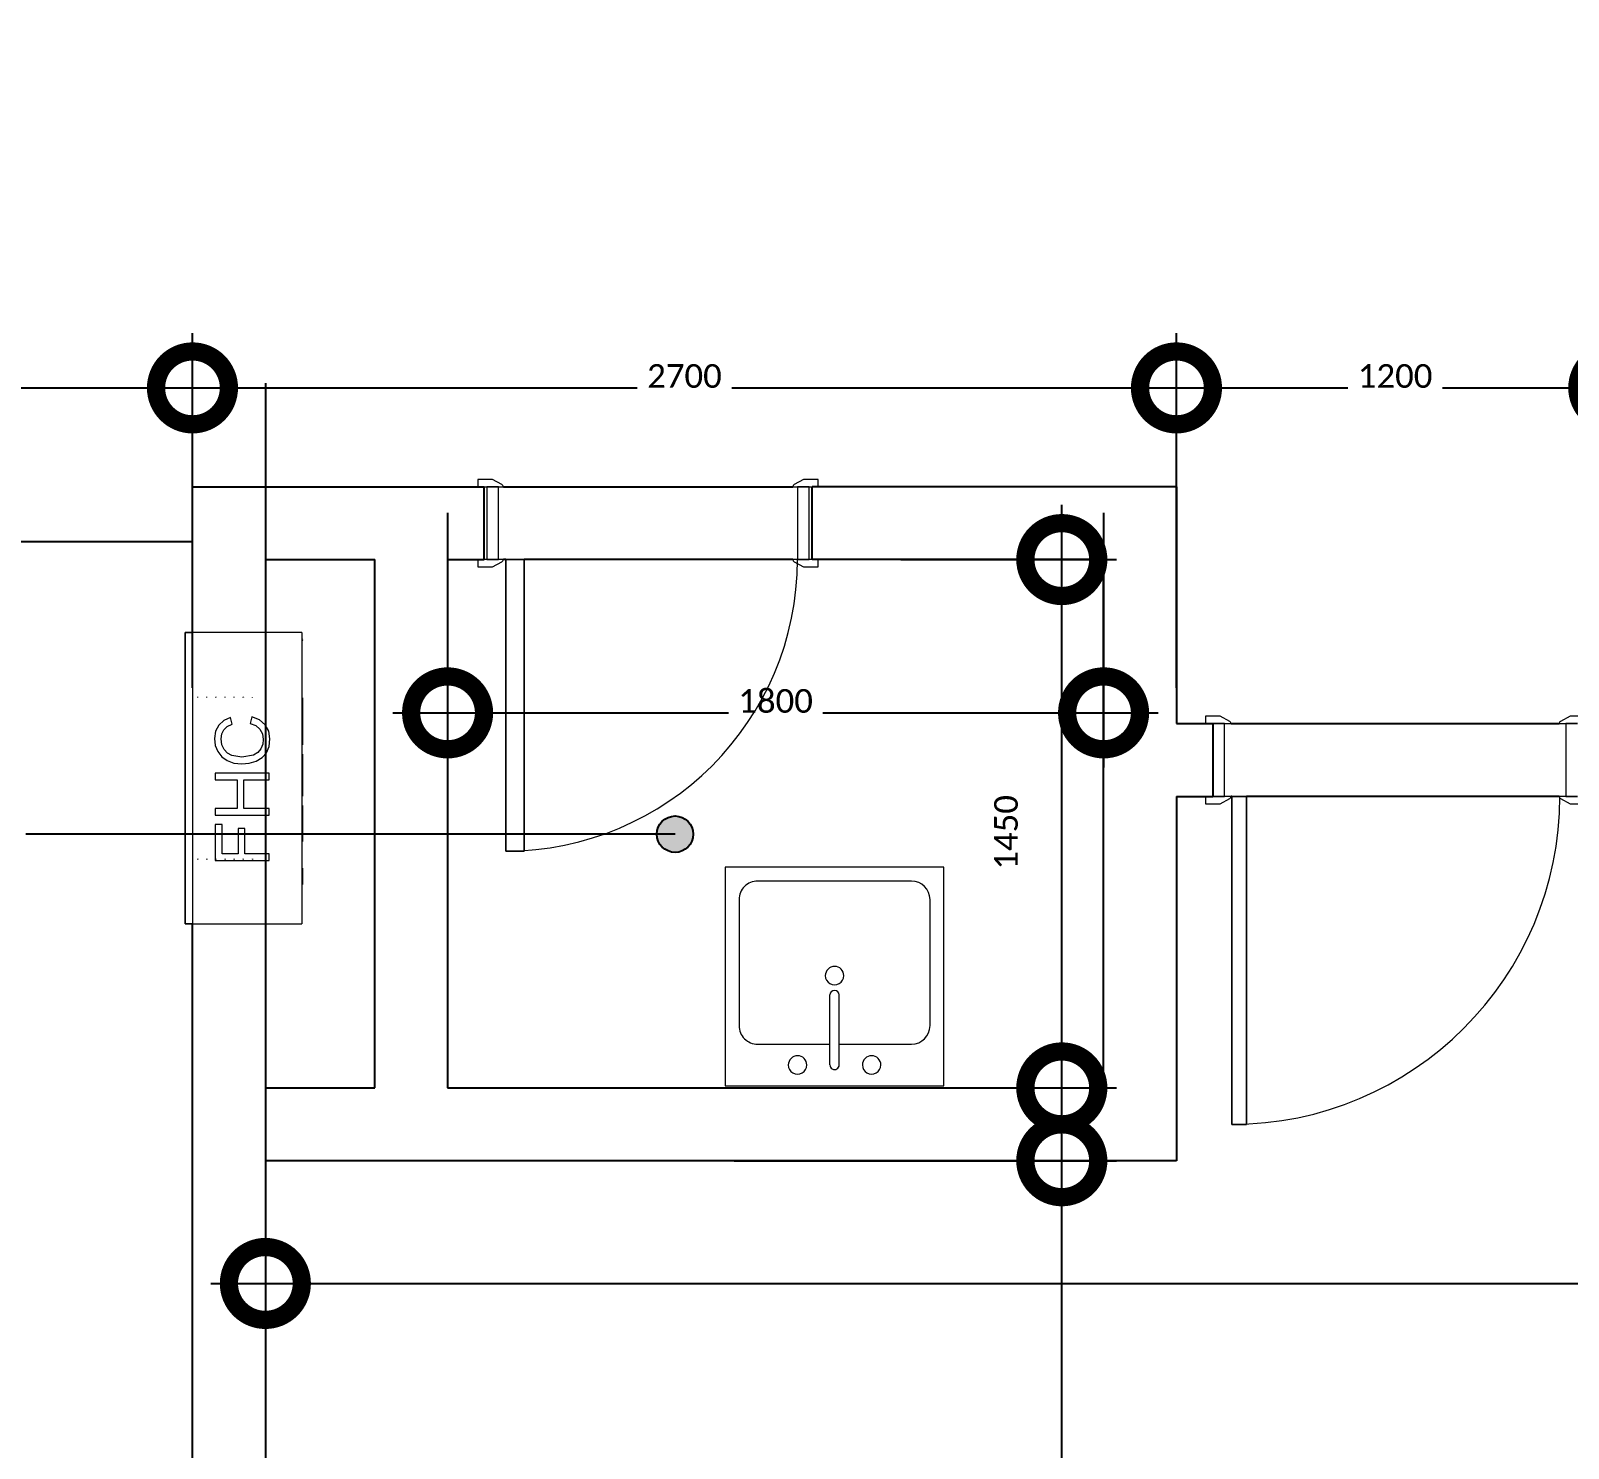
# Model space of a CAD drawing. Header units: metres. Extents: x 15.7 to 112.1, y 4.7 to 71.5.
# Drawn here: x 61.05 to 65.269, y 29.208 to 33.099 of the extents above; entities that cross this region are included whole.
import ezdxf

# ---------------------------------------------------------------- set-up
doc = ezdxf.new("R2010")
doc.units = ezdxf.units.M
doc.layers.get('0').update_dxf_attribs({"color": 3})
doc.layers.add('00', color=252, linetype='Continuous')
for name, color, linetype, lineweight in [('A-DIM', 7, 'Continuous', 5), ('A-DOOR', 5, 'Continuous', 5), ('A-FIXT', 1, 'Continuous', 9), ('M-EQPT', 1, 'Continuous', 9)]:
    doc.layers.add(name, color=color, linetype=linetype, lineweight=lineweight)
doc.styles.add('Calibri', font='calibri.ttf', dxfattribs={"height": 0.212639})
doc.dimstyles.new('ECG_Dimn-Detl-100', dxfattribs={"dimscale": 0.3048, "dimtxt": 0.25, "dimasz": 1.312336, "dimexe": 0.492126, "dimexo": 0.0625, "dimgap": 0, "dimtad": 1, "dimdec": 0, "dimlfac": 1000, "dimzin": 0, "dimdsep": 46, "dimtxsty": 'Calibri', "dimblk1": 'DOTSMALL', "dimblk2": 'DOTSMALL', "dimsah": 1, "dimcen": 0.09, "dimdle": 0.492126, "dimazin": 0, "dimtfac": 1, "dimtdec": 4, "dimtix": 1, "dimtmove": 0, "dimatfit": 3, "dimfxl": 0.492126, "dimfxlon": 1, "dimtvp": 1, "dimtolj": 1, "dimtzin": 0, "dimarcsym": 2})
doc.dimstyles.new('ECG_Dimn-Detl-100_1', dxfattribs={"dimscale": 0.3048, "dimtxt": 0.25, "dimasz": 1.312336, "dimexe": 0.492126, "dimexo": 0.0625, "dimgap": 0, "dimtad": 1, "dimdec": 0, "dimlfac": 1000, "dimzin": 0, "dimdsep": 46, "dimtxsty": 'Calibri', "dimblk1": 'DOTSMALL', "dimblk2": 'DOTSMALL', "dimsah": 1, "dimcen": 0.09, "dimdle": 0.492126, "dimazin": 0, "dimtfac": 1, "dimtdec": 4, "dimtix": 1, "dimtmove": 2, "dimatfit": 3, "dimfxl": 0.492126, "dimfxlon": 1, "dimtvp": 1, "dimtolj": 1, "dimtzin": 0, "dimarcsym": 2})

# ---------------------------------------------------------------- blocks, each defined once
blk = doc.blocks.new('ECG_Door_Single Leave-Cabient - 600x2100 _GCR_  mm-3097162-GROUND FLOOR PLAN')
at = {"layer": 'A-DOOR'}
for p, q in [((0.225, 0.38), (-0.26, 0.1)), ((-0.22, 0.1231), (0.225, 0.38)), ((0.25, 0.3367), (0.225, 0.38)), ((0.225, 0.38), (0.25, 0.3367)), ((-0.235, 0.0567), (0.25, 0.3367)), ((0.25, 0.3367), (-0.235, 0.0567)), ((-0.855, 0.0567), (-0.88, 0.1)), ((-0.277, 0.12), (-0.317, 0.12)), ((-0.317, 0.12), (-0.317, 0.1)), ((-0.3, 0.1), (-0.26, 0.1)), ((-0.26, 0.1), (-0.292, 0.1)), ((-0.292, 0.1), (-0.292, -0.1)), ((-0.251, 0.106), (-0.277, 0.12)), ((-0.26, 0.1), (-0.235, 0.0567)), ((-0.26, -0.1), (-0.26, 0.1)), ((0.247, 0.1), (0.3, 0.1)), ((0.277, 0.12), (0.251, 0.106)), ((0.26, 0.1), (0.26, -0.1)), ((0.292, 0.1), (0.26, 0.1)), ((0.317, 0.12), (0.277, 0.12)), ((0.292, -0.1), (0.292, 0.1)), ((0.317, 0.1), (0.317, 0.12)), ((-0.247, -0.1), (-0.3, -0.1)), ((-0.3, -0.12), (-0.277, -0.12)), ((-0.292, -0.1), (-0.26, -0.1)), ((-0.277, -0.12), (-0.251, -0.106)), ((0.3, -0.1), (0.247, -0.1)), ((0.251, -0.106), (0.277, -0.12)), ((0.26, -0.1), (0.292, -0.1)), ((0.277, -0.12), (0.3, -0.12))]:
    blk.add_line(p, q, dxfattribs=at)
for centre, radius, start, end in [((-0.3, 0.1), 0.595, 360, 28.0737), ((0.255, 0.099), 0.00806, 119.7449, 172.875), ((-0.255, -0.099), 0.00806, 299.7449, 352.875), ((0.255, -0.099), 0.00806, 187.125, 240.2551)]:
    blk.add_arc(centre, radius, start, end, dxfattribs=at)
blk = doc.blocks.new('ECG_ Door-Single Leaf-Gnrc - 1000x2200 mm-2062347-GROUND FLOOR PLAN')
at = {"layer": 'A-DOOR'}
for p, q in [((0.408, 1), (0.408, 0.1)), ((0.448, 1), (0.408, 1)), ((0.408, 0.1), (0.408, 1)), ((0.408, 1), (0.448, 1)), ((0.448, 0.1), (0.448, 1)), ((0.448, 1), (0.448, 0.1)), ((-0.48, 0.12), (-0.52, 0.12)), ((-0.52, 0.12), (-0.52, 0.1)), ((-0.5, 0.1), (-0.45, 0.1)), ((-0.468, 0.1), (-0.5, 0.1)), ((-0.454, 0.106), (-0.48, 0.12)), ((-0.468, -0.1), (-0.468, 0.1)), ((0.408, 0.1), (0.448, 0.1)), ((0.448, 0.1), (0.408, 0.1)), ((0.45, 0.1), (0.5, 0.1)), ((0.48, 0.12), (0.454, 0.106)), ((0.468, 0.1), (0.468, -0.1)), ((0.5, 0.1), (0.468, 0.1)), ((0.52, 0.12), (0.48, 0.12)), ((0.52, 0.1), (0.52, 0.12)), ((-0.52, -0.1), (-0.52, -0.12)), ((-0.52, -0.12), (-0.48, -0.12)), ((-0.45, -0.1), (-0.5, -0.1)), ((-0.5, -0.1), (-0.468, -0.1)), ((-0.48, -0.12), (-0.454, -0.106)), ((0.5, -0.1), (0.45, -0.1)), ((0.454, -0.106), (0.48, -0.12)), ((0.468, -0.1), (0.5, -0.1)), ((0.48, -0.12), (0.52, -0.12)), ((0.52, -0.12), (0.52, -0.1))]:
    blk.add_line(p, q, dxfattribs=at)
for centre, radius, start, end in [((0.448, 0.1), 0.9, 90, 180), ((-0.458, 0.099), 0.00806, 7.125, 60.2551), ((0.458, 0.099), 0.00806, 119.7449, 172.875), ((-0.458, -0.099), 0.00806, 299.7449, 352.875), ((0.458, -0.099), 0.00806, 187.125, 240.2551)]:
    blk.add_arc(centre, radius, start, end, dxfattribs=at)
blk = doc.blocks.new('ECG_Hose Reel Cabinet-New - ECG_Hose Reel Cabinet-New-2518880-GROUND FLOOR PLAN')
at = {"layer": 'M-EQPT'}
for p, q in [((-0.31, 0.02), (0.49, 0.02)), ((-0.31, 0), (-0.31, 0.02)), ((-0.31, 0.02), (-0.31, -0.3)), ((0.49, 0.02), (-0.31, 0.02)), ((0.49, 0), (-0.31, 0)), ((0.49, 0.02), (0.49, 0)), ((0.49, -0.3), (0.49, 0.02)), ((-0.1325, -0.0395), (-0.133, -0.0395)), ((-0.1328, -0.0146), (-0.1323, -0.0146)), ((-0.1328, -0.0396), (-0.1323, -0.0396)), ((-0.1318, -0.0145), (-0.1313, -0.0145)), ((-0.1318, -0.0395), (-0.1313, -0.0395)), ((-0.1318, -0.0395), (-0.1313, -0.0395)), ((0.3118, -0.0145), (0.3113, -0.0145)), ((0.3118, -0.0395), (0.3113, -0.0395)), ((0.3118, -0.0395), (0.3113, -0.0395)), ((0.3128, -0.0395), (0.3123, -0.0395)), ((0.3125, -0.0146), (0.313, -0.0146)), ((0.3125, -0.0396), (0.313, -0.0396)), ((-0.0367, -0.0627), (-0.1359, -0.0627)), ((-0.1359, -0.0627), (-0.1359, -0.2104)), ((-0.1325, -0.0645), (-0.133, -0.0645)), ((-0.1328, -0.0646), (-0.1323, -0.0646)), ((-0.1318, -0.0645), (-0.1313, -0.0645)), ((-0.1318, -0.0645), (-0.1313, -0.0645)), ((-0.1175, -0.1251), (-0.1175, -0.0812)), ((-0.1175, -0.0812), (-0.0367, -0.0812)), ((-0.0367, -0.0812), (-0.0367, -0.0627)), ((0.0071, -0.0627), (-0.0113, -0.0627)), ((-0.0113, -0.0627), (-0.0113, -0.2104)), ((0.0071, -0.1227), (0.0071, -0.0627)), ((0.1041, -0.0627), (0.0856, -0.0627)), ((0.0856, -0.0627), (0.0856, -0.1227)), ((0.1041, -0.2104), (0.1041, -0.0627)), ((0.1488, -0.0803), (0.1382, -0.0953)), ((0.1631, -0.0693), (0.1488, -0.0803)), ((0.18, -0.0627), (0.1631, -0.0693)), ((0.1689, -0.0868), (0.182, -0.0809)), ((0.1985, -0.0604), (0.18, -0.0627)), ((0.182, -0.0809), (0.1978, -0.0789)), ((0.1978, -0.0789), (0.2116, -0.0807)), ((0.2188, -0.0633), (0.1985, -0.0604)), ((0.2116, -0.0807), (0.2228, -0.086)), ((0.2355, -0.0719), (0.2188, -0.0633)), ((0.2482, -0.0858), (0.2355, -0.0719)), ((0.3118, -0.0645), (0.3113, -0.0645)), ((0.3118, -0.0645), (0.3113, -0.0645)), ((0.3128, -0.0645), (0.3123, -0.0645)), ((0.3125, -0.0646), (0.313, -0.0646)), ((-0.1325, -0.0895), (-0.133, -0.0895)), ((-0.1325, -0.1145), (-0.133, -0.1145)), ((-0.1328, -0.0896), (-0.1323, -0.0896)), ((-0.1328, -0.1146), (-0.1323, -0.1146)), ((-0.1318, -0.0895), (-0.1313, -0.0895)), ((-0.1318, -0.0895), (-0.1313, -0.0895)), ((-0.1318, -0.1145), (-0.1313, -0.1145)), ((-0.1318, -0.1145), (-0.1313, -0.1145)), ((-0.0482, -0.1251), (-0.1175, -0.1251)), ((-0.0482, -0.1435), (-0.0482, -0.1251)), ((0.0856, -0.1227), (0.0071, -0.1227)), ((0.1316, -0.1139), (0.1295, -0.1355)), ((0.1382, -0.0953), (0.1316, -0.1139)), ((0.1479, -0.1354), (0.1526, -0.108)), ((0.1526, -0.108), (0.1591, -0.096)), ((0.1591, -0.096), (0.1689, -0.0868)), ((0.2228, -0.086), (0.2315, -0.0953)), ((0.2315, -0.0953), (0.2379, -0.1087)), ((0.2379, -0.1087), (0.2564, -0.1043)), ((0.2564, -0.1043), (0.2482, -0.0858)), ((0.3118, -0.0895), (0.3113, -0.0895)), ((0.3118, -0.0895), (0.3113, -0.0895)), ((0.3118, -0.1145), (0.3113, -0.1145)), ((0.3118, -0.1145), (0.3113, -0.1145)), ((0.3128, -0.0895), (0.3123, -0.0895)), ((0.3128, -0.1145), (0.3123, -0.1145)), ((0.3125, -0.0896), (0.313, -0.0896)), ((0.3125, -0.1146), (0.313, -0.1146)), ((-0.1325, -0.1395), (-0.133, -0.1395)), ((-0.1325, -0.1645), (-0.133, -0.1645)), ((-0.1328, -0.1396), (-0.1323, -0.1396)), ((-0.1318, -0.1395), (-0.1313, -0.1395)), ((-0.1318, -0.1395), (-0.1313, -0.1395)), ((-0.1318, -0.1645), (-0.1313, -0.1645)), ((-0.1175, -0.2104), (-0.1175, -0.1435)), ((-0.1175, -0.1435), (-0.0482, -0.1435)), ((0.0071, -0.2104), (0.0071, -0.1412)), ((0.0071, -0.1412), (0.0856, -0.1412)), ((0.0856, -0.1412), (0.0856, -0.2104)), ((0.1295, -0.1355), (0.1314, -0.1559)), ((0.1314, -0.1559), (0.1372, -0.175)), ((0.1535, -0.1672), (0.1479, -0.1354)), ((0.1606, -0.1791), (0.1535, -0.1672)), ((0.2402, -0.1579), (0.2343, -0.1737)), ((0.2587, -0.1627), (0.2402, -0.1579)), ((0.2502, -0.1842), (0.2587, -0.1627)), ((0.3118, -0.1395), (0.3113, -0.1395)), ((0.3118, -0.1395), (0.3113, -0.1395)), ((0.3118, -0.1645), (0.3113, -0.1645)), ((0.3128, -0.1395), (0.3123, -0.1395)), ((0.3128, -0.1645), (0.3123, -0.1645)), ((0.3125, -0.1396), (0.313, -0.1396)), ((-0.1359, -0.2104), (-0.1175, -0.2104)), ((-0.0113, -0.2104), (0.0071, -0.2104)), ((0.0856, -0.2104), (0.1041, -0.2104)), ((0.1372, -0.175), (0.1467, -0.1912)), ((0.1467, -0.1912), (0.1597, -0.203)), ((0.1597, -0.203), (0.1767, -0.2103)), ((0.1708, -0.1876), (0.1606, -0.1791)), ((0.1831, -0.1926), (0.1708, -0.1876)), ((0.1767, -0.2103), (0.1981, -0.2127)), ((0.1963, -0.1943), (0.1831, -0.1926)), ((0.2117, -0.192), (0.1963, -0.1943)), ((0.1981, -0.2127), (0.2192, -0.2095)), ((0.2246, -0.1851), (0.2117, -0.192)), ((0.2192, -0.2095), (0.2368, -0.1999)), ((0.2343, -0.1737), (0.2246, -0.1851)), ((0.2368, -0.1999), (0.2502, -0.1842)), ((0.49, -0.3), (-0.31, -0.3)), ((-0.2016, -0.3), (-0.2016, -0.302)), ((-0.198, -0.302), (-0.2016, -0.302)), ((-0.1902, -0.302), (-0.198, -0.302)), ((-0.198, -0.302), (-0.1925, -0.302)), ((-0.1916, -0.302), (-0.1916, -0.3)), ((-0.1902, -0.302), (-0.1916, -0.302)), ((-0.1679, -0.302), (-0.1902, -0.302)), ((-0.1666, -0.302), (-0.1679, -0.302)), ((-0.1601, -0.302), (-0.1679, -0.302)), ((-0.1666, -0.3), (-0.1666, -0.302)), ((-0.1656, -0.302), (-0.1601, -0.302)), ((-0.1566, -0.302), (-0.1601, -0.302)), ((-0.1566, -0.302), (-0.1566, -0.3)), ((-0.0838, -0.3), (-0.0838, -0.302)), ((0.0154, -0.302), (-0.0838, -0.302)), ((0.0154, -0.3), (0.0154, -0.302)), ((0.0408, -0.3), (0.0408, -0.302)), ((0.0592, -0.302), (0.0408, -0.302)), ((0.0592, -0.3), (0.0592, -0.302)), ((0.1377, -0.302), (0.0592, -0.302)), ((0.1377, -0.3), (0.1377, -0.302)), ((0.1562, -0.302), (0.1377, -0.302)), ((0.1562, -0.3), (0.1562, -0.302)), ((0.1815, -0.3), (0.1815, -0.302)), ((0.1837, -0.302), (0.1815, -0.302)), ((0.1835, -0.3), (0.1835, -0.302)), ((0.1837, -0.3), (0.1837, -0.302)), ((0.1903, -0.302), (0.1837, -0.302)), ((0.1903, -0.3), (0.1903, -0.302)), ((0.2009, -0.302), (0.1903, -0.302)), ((0.2009, -0.3), (0.2009, -0.302)), ((0.2151, -0.302), (0.2009, -0.302)), ((0.2151, -0.3), (0.2151, -0.302)), ((0.2321, -0.302), (0.2151, -0.302)), ((0.2321, -0.3), (0.2321, -0.302)), ((0.2506, -0.302), (0.2321, -0.302)), ((0.2506, -0.3), (0.2506, -0.302)), ((0.2709, -0.302), (0.2506, -0.302)), ((0.2709, -0.3), (0.2709, -0.302)), ((0.2876, -0.302), (0.2709, -0.302)), ((0.2876, -0.3), (0.2876, -0.302)), ((0.3003, -0.302), (0.2876, -0.302)), ((0.3003, -0.3), (0.3003, -0.302)), ((0.3085, -0.302), (0.3003, -0.302)), ((0.3085, -0.3), (0.3085, -0.302)), ((0.3108, -0.302), (0.3085, -0.302)), ((0.3108, -0.3), (0.3108, -0.302))]:
    blk.add_line(p, q, dxfattribs=at)
at = {"layer": 'M-EQPT', "flags": 128}
for points in [[(-0.1316, -0.0145), (-0.1319, -0.0145), (-0.132, -0.0145)], [(-0.1316, -0.0395), (-0.1319, -0.0395), (-0.132, -0.0395)], [(-0.1316, -0.0395), (-0.1319, -0.0395), (-0.132, -0.0395)], [(0.3116, -0.0145), (0.3119, -0.0145), (0.312, -0.0145)], [(0.3116, -0.0395), (0.3119, -0.0395), (0.312, -0.0395)], [(0.3116, -0.0395), (0.3119, -0.0395), (0.312, -0.0395)], [(-0.1316, -0.0645), (-0.1319, -0.0645), (-0.132, -0.0645)], [(-0.1316, -0.0645), (-0.1319, -0.0645), (-0.132, -0.0645)], [(0.3116, -0.0645), (0.3119, -0.0645), (0.312, -0.0645)], [(0.3116, -0.0645), (0.3119, -0.0645), (0.312, -0.0645)], [(-0.1316, -0.0895), (-0.1319, -0.0895), (-0.132, -0.0895)], [(-0.1316, -0.0895), (-0.1319, -0.0895), (-0.132, -0.0895)], [(-0.1316, -0.1145), (-0.1319, -0.1145), (-0.132, -0.1145)], [(-0.1316, -0.1145), (-0.1319, -0.1145), (-0.132, -0.1145)], [(0.3116, -0.0895), (0.3119, -0.0895), (0.312, -0.0895)], [(0.3116, -0.0895), (0.3119, -0.0895), (0.312, -0.0895)], [(0.3116, -0.1145), (0.3119, -0.1145), (0.312, -0.1145)], [(0.3116, -0.1145), (0.3119, -0.1145), (0.312, -0.1145)], [(-0.1316, -0.1395), (-0.1319, -0.1395), (-0.132, -0.1395)], [(-0.1316, -0.1395), (-0.1319, -0.1395), (-0.132, -0.1395)], [(-0.1316, -0.1645), (-0.1319, -0.1645), (-0.132, -0.1645)], [(0.3116, -0.1395), (0.3119, -0.1395), (0.312, -0.1395)], [(0.3116, -0.1395), (0.3119, -0.1395), (0.312, -0.1395)], [(0.3116, -0.1645), (0.3119, -0.1645), (0.312, -0.1645)], [(0.312, -0.142), (0.312, -0.142), (0.312, -0.142)]]:
    blk.add_lwpolyline(points, dxfattribs=at)
at = {"layer": 'M-EQPT'}
for start, end in [(180, 0), (225, 315)]:
    blk.add_arc((0.47, -0.3), 0.0025, start, end, dxfattribs=at)
blk = doc.blocks.new('ECG_ Door-Single Leaf-Steel - 900x2200 mm-3168495-GROUND FLOOR PLAN')
at = {"layer": 'A-DOOR'}
for p, q in [((0.34, 0.9), (0.34, 0.1)), ((0.39, 0.9), (0.34, 0.9)), ((0.34, 0.1), (0.34, 0.9)), ((0.34, 0.9), (0.39, 0.9)), ((0.39, 0.1), (0.39, 0.9)), ((0.39, 0.9), (0.39, 0.1)), ((-0.427, 0.12), (-0.467, 0.12)), ((-0.467, 0.12), (-0.467, 0.1)), ((-0.45, 0.1), (-0.397, 0.1)), ((-0.41, 0.1), (-0.442, 0.1)), ((-0.442, 0.1), (-0.442, -0.1)), ((-0.401, 0.106), (-0.427, 0.12)), ((-0.41, -0.1), (-0.41, 0.1)), ((0.34, 0.1), (0.39, 0.1)), ((0.39, 0.1), (0.34, 0.1)), ((0.397, 0.1), (0.45, 0.1)), ((0.427, 0.12), (0.401, 0.106)), ((0.41, 0.1), (0.41, -0.1)), ((0.442, 0.1), (0.41, 0.1)), ((0.467, 0.12), (0.427, 0.12)), ((0.442, -0.1), (0.442, 0.1)), ((0.467, 0.1), (0.467, 0.12)), ((-0.467, -0.1), (-0.467, -0.12)), ((-0.467, -0.12), (-0.427, -0.12)), ((-0.397, -0.1), (-0.45, -0.1)), ((-0.442, -0.1), (-0.41, -0.1)), ((-0.427, -0.12), (-0.401, -0.106)), ((0.45, -0.1), (0.397, -0.1)), ((0.401, -0.106), (0.427, -0.12)), ((0.41, -0.1), (0.442, -0.1)), ((0.427, -0.12), (0.467, -0.12)), ((0.467, -0.12), (0.467, -0.1))]:
    blk.add_line(p, q, dxfattribs=at)
for centre, radius, start, end in [((0.39, 0.1), 0.8, 90, 180), ((-0.405, 0.099), 0.00806, 7.125, 60.2551), ((0.405, 0.099), 0.00806, 119.7449, 172.875), ((-0.405, -0.099), 0.00806, 299.7449, 352.875), ((0.405, -0.099), 0.00806, 187.125, 240.2551)]:
    blk.add_arc(centre, radius, start, end, dxfattribs=at)
blk = doc.blocks.new('ECG_Sink _Kitchen_03 - 18_ x 18_-V159-GROUND FLOOR PLAN')
at = {"layer": 'A-FIXT'}
for p, q in [((0.3157, 0.3023), (-0.2843, 0.3023)), ((-0.2843, 0.3023), (-0.2843, -0.2977)), ((0.3157, -0.2977), (0.3157, 0.3023)), ((0.003, 0.2452), (0.003, 0.0531)), ((0.0284, 0.2452), (0.0284, 0.0531)), ((0.003, 0.188), (-0.1954, 0.188)), ((0.2268, 0.188), (0.0284, 0.188)), ((-0.2462, 0.1372), (-0.2462, -0.2088)), ((0.2776, -0.2088), (0.2776, 0.1372)), ((-0.1954, -0.2596), (0.2268, -0.2596)), ((-0.2843, -0.2977), (0.3157, -0.2977))]:
    blk.add_line(p, q, dxfattribs=at)
for centre, radius, start, end in [((-0.0859, 0.2452), 0.0254, 360, 180), ((0.0157, 0.2452), 0.0127, 360, 180), ((0.1173, 0.2452), 0.0254, 360, 180), ((-0.0859, 0.2452), 0.0254, 180, 0), ((0.1173, 0.2452), 0.0254, 180, 360), ((-0.1954, 0.1372), 0.0508, 90, 180), ((0.2268, 0.1372), 0.0508, 360, 90), ((0.0157, 0.0531), 0.0127, 180, 0), ((0.0157, 0), 0.0254, 360, 180), ((0.0157, 0), 0.0254, 180, 0), ((-0.1954, -0.2088), 0.0508, 180, 270), ((0.2268, -0.2088), 0.0508, 270, 0)]:
    blk.add_arc(centre, radius, start, end, dxfattribs=at)
blk = doc.blocks.new('_DotSmall')
at = {"color": 0, "linetype": 'ByBlock', "const_width": 0.5}
blk.add_lwpolyline([(-0.0625, 0, 1), (0.0625, 0, 1)], format="xyb", close=True, dxfattribs=at)

msp = doc.modelspace()

# ---------------------------------------------------------------- hatches: boundary and pattern name
at = {"layer": '00'}
h = msp.add_hatch(color=256, dxfattribs=at)
edge = h.paths.add_edge_path(flags=0)
edge.add_arc((62.8182, 30.8936), 0.05, 0, 360)

# ---------------------------------------------------------------- linework, layer by layer
for p, q in [((61.4939, 31.4473), (61.4939, 31.8473)), ((61.4939, 31.8473), (62.2939, 31.8473)), ((62.2939, 31.6473), (62.2939, 31.8473)), ((62.3469, 31.8473), (63.1409, 31.8473)), ((62.3469, 31.8473), (63.1409, 31.8473)), ((64.1939, 31.8473), (63.1939, 31.8473)), ((63.1939, 31.6473), (63.1939, 31.8473)), ((64.1939, 31.8473), (64.1939, 31.1973)), ((58.9939, 31.6973), (61.4939, 31.6973)), ((61.6939, 31.6473), (61.6939, 31.4473)), ((61.6939, 31.6473), (61.9939, 31.6473)), ((61.9939, 30.1973), (61.9939, 31.6473)), ((62.1939, 31.6473), (62.2939, 31.6473)), ((62.1939, 31.6473), (62.1939, 30.1973)), ((62.3539, 31.6473), (62.3469, 31.6473)), ((62.3539, 31.6473), (62.3469, 31.6473)), ((63.1409, 31.6473), (62.4039, 31.6473)), ((63.1409, 31.6473), (62.4039, 31.6473)), ((63.9939, 31.6473), (63.1939, 31.6473)), ((63.9939, 30.1973), (63.9939, 31.6473)), ((64.1939, 31.1973), (64.2939, 31.1973)), ((64.2939, 31.1973), (64.2939, 30.9973)), ((64.3439, 31.1973), (65.2439, 31.1973)), ((64.3439, 31.1973), (65.2439, 31.1973)), ((64.1939, 30.9973), (64.2939, 30.9973)), ((64.1939, 30.9973), (64.1939, 29.9973)), ((64.3459, 30.9973), (64.3439, 30.9973)), ((64.3459, 30.9973), (64.3439, 30.9973)), ((65.2439, 30.9973), (64.3859, 30.9973)), ((65.2439, 30.9973), (64.3859, 30.9973)), ((62.8182, 30.8936), (61.0364, 30.8936)), ((61.4939, 26.8473), (61.4939, 30.6473)), ((61.6939, 30.6473), (61.6939, 30.1973)), ((61.6939, 30.1973), (61.9939, 30.1973)), ((62.1939, 30.1973), (63.9939, 30.1973)), ((64.1939, 29.9973), (61.6939, 29.9973)), ((61.6939, 29.9973), (61.6939, 27.0473))]:
    msp.add_line(p, q, dxfattribs=at)
msp.add_circle((62.8182, 30.8936), 0.05, dxfattribs=at)

# ---------------------------------------------------------------- block references
for name, p, rotation in [('ECG_Door_Single Leave-Cabient - 600x2100 _GCR_  mm-3097162-GROUND FLOOR PLAN', (65.4939, 33.3973), 89.99999999999974), ('ECG_ Door-Single Leaf-Steel - 900x2200 mm-3168495-GROUND FLOOR PLAN', (62.7439, 31.7473), 180), ('ECG_Hose Reel Cabinet-New - ECG_Hose Reel Cabinet-New-2518880-GROUND FLOOR PLAN', (61.4939, 30.9573), 89.99999999999991), ('ECG_ Door-Single Leaf-Gnrc - 1000x2200 mm-2062347-GROUND FLOOR PLAN', (64.7939, 31.0973), 180), ('ECG_Sink _Kitchen_03 - 18_ x 18_-V159-GROUND FLOOR PLAN', (63.2715, 30.5054), 180)]:
    msp.add_blockref(name, p, dxfattribs=dict(at, rotation=rotation))

# ---------------------------------------------------------------- dimensions: what is measured, and where the dimension line sits
at = {"layer": 'A-DIM'}
for base, p1, p2, override in [((61.4939, 32.1185), (58.9939, 31.9685), (61.4939, 31.9685), {"dimpost": '<>', "dimfxl": 2.5}), ((64.1939, 32.1185), (61.4939, 31.9685), (64.1939, 31.9685), {"dimpost": '<>', "dimfxl": 2.7}), ((65.3939, 32.1185), (64.1939, 31.9685), (65.3939, 32.2685), {"dimpost": '<>', "dimfxl": 1.236932}), ((63.9939, 31.2266), (62.1939, 31.3766), (63.9939, 31.3766), {"dimpost": '<>', "dimfxl": 1.8}), ((69.7939, 29.6606), (61.6939, 29.8106), (69.7939, 29.5106), {"dimpost": '<>', "dimfxl": 8.105553})]:
    msp.add_linear_dim(base=base, p1=p1, p2=p2, dimstyle='ECG_Dimn-Detl-100', override=override, dxfattribs=at).render()
msp.add_linear_dim(base=(63.8793, 31.6473), p1=(63.7293, 30.1973), p2=(63.7293, 31.6473), angle=90, location=(63.7264, 30.8986), text_rotation=90, dimstyle='ECG_Dimn-Detl-100_1', override={"dimpost": '<>', "dimfxl": 1.45}, dxfattribs=at).render()
msp.add_linear_dim(base=(63.8793, 29.9973), p1=(63.7293, 27.0473), p2=(63.7293, 29.9973), angle=90, dimstyle='ECG_Dimn-Detl-100', override={"dimpost": '<>', "dimfxl": 2.95}, dxfattribs=at).render()

doc.saveas('drawing.dxf')
